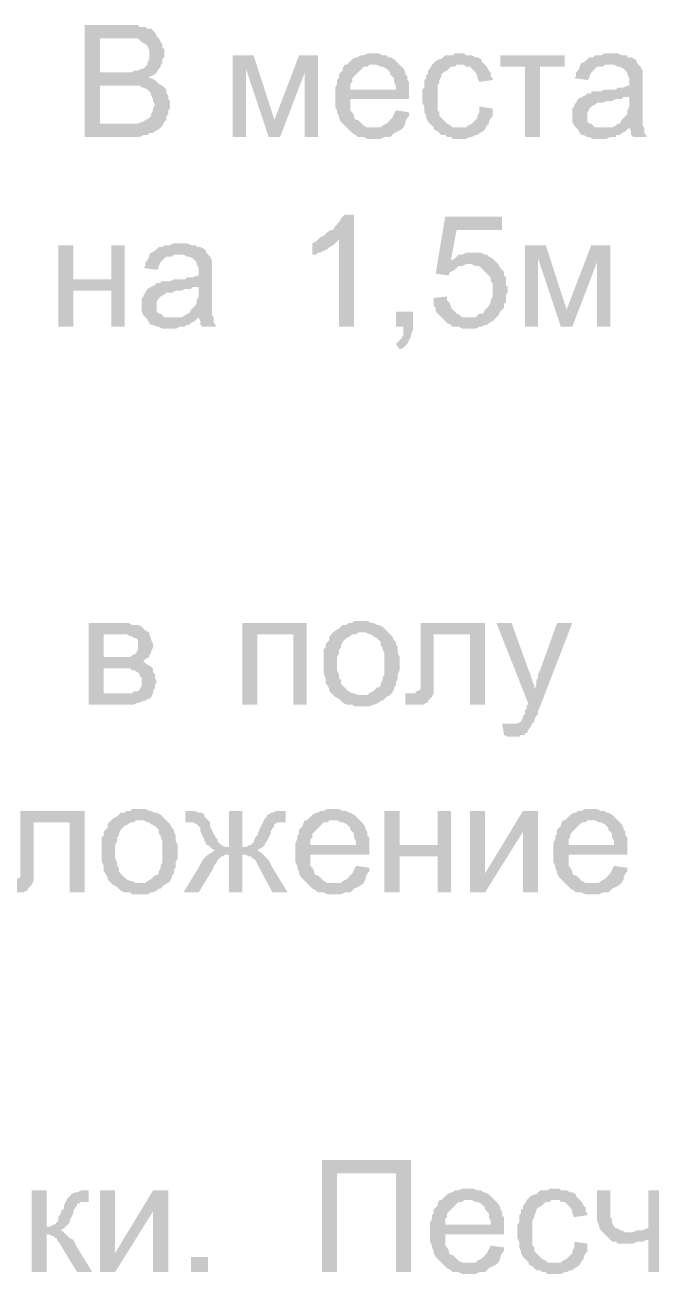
# Model space of a CAD drawing. Header units: millimetres. Extents: x -383313 to -161684, y -117025 to 99224.
# Drawn here: x -338144 to -336747, y -32370 to -29585 of the extents above; entities that cross this region are included whole.
import ezdxf

# ---------------------------------------------------------------- set-up
doc = ezdxf.new("R2010")
doc.units = ezdxf.units.MM
doc.header["$MEASUREMENT"] = 0
doc.layers.add('PDF_Solid Fills', color=7, linetype='Continuous')

# ---------------------------------------------------------------- blocks, each defined once
blk = doc.blocks.new('A$Cf5759c35')
at = {"layer": 'PDF_Solid Fills'}
for points in [[(20544.2, -11319.9), (20451.1, -11319.9), (20451.1, -11569.7), (20573.8, -11569.7), (20582.3, -11565.5), (20586.5, -11565.5), (20590.8, -11565.5), (20595, -11561.2), (20603.5, -11561.2), (20607.7, -11557), (20616.2, -11552.8), (20616.2, -11552.8), (20620.4, -11548.5), (20624.6, -11544.3), (20484.9, -11540.1), (20484.9, -11455.4), (20544.2, -11455.4), (20624.6, -11455.4), (20616.2, -11451.2), (20611.9, -11446.9), (20607.7, -11442.7), (20599.2, -11438.5), (20595, -11438.5), (20595, -11434.2), (20599.2, -11434.2), (20607.7, -11430), (20484.9, -11425.8), (20484.9, -11349.6), (20535.7, -11349.6), (20616.2, -11349.6), (20611.9, -11345.3), (20607.7, -11336.9), (20603.5, -11332.6), (20599.2, -11328.4), (20590.8, -11328.4), (20586.5, -11324.2), (20582.3, -11324.2), (20573.8, -11324.2), (20569.6, -11319.9), (20561.1, -11319.9), (20552.7, -11319.9)], [(20616.2, -11349.6), (20535.7, -11349.6), (20569.6, -11349.6), (20573.8, -11353.8), (20573.8, -11353.8), (20578.1, -11358), (20586.5, -11362.3), (20590.8, -11366.5), (20590.8, -11366.5), (20595, -11375), (20595, -11379.2), (20595, -11387.7), (20595, -11391.9), (20595, -11396.1), (20590.8, -11404.6), (20590.8, -11408.8), (20586.5, -11413.1), (20582.3, -11417.3), (20578.1, -11417.3), (20569.6, -11421.5), (20565.4, -11421.5), (20561.1, -11421.5), (20556.9, -11425.8), (20548.4, -11425.8), (20540, -11425.8), (20484.9, -11425.8), (20607.7, -11430), (20611.9, -11425.8), (20616.2, -11417.3), (20620.4, -11413.1), (20620.4, -11408.8), (20624.6, -11404.6), (20624.6, -11396.1), (20628.9, -11391.9), (20628.9, -11383.4), (20628.9, -11383.4), (20628.9, -11375), (20624.6, -11370.7), (20624.6, -11362.3), (20620.4, -11358)], [(20827.8, -11387.7), (20781.3, -11387.7), (20781.3, -11569.7), (20810.9, -11569.7), (20810.9, -11417.3)], [(20971.8, -11387.7), (20929.4, -11387.7), (20874.4, -11531.6), (20861.7, -11569.7), (20887.1, -11569.7), (20942.1, -11425.8)], [(21094.5, -11383.4), (21094.5, -11383.4), (21081.8, -11383.4), (21073.4, -11387.7), (21064.9, -11387.7), (21060.7, -11391.9), (21056.4, -11391.9), (21048, -11396.1), (21043.7, -11400.4), (21039.5, -11404.6), (21035.3, -11408.8), (21094.5, -11408.8), (21098.8, -11408.8), (21103, -11408.8), (21111.5, -11413.1), (21115.7, -11413.1), (21124.2, -11417.3), (21128.4, -11421.5), (21132.6, -11425.8), (21132.6, -11430), (21136.9, -11434.2), (21141.1, -11438.5), (21141.1, -11446.9), (21145.3, -11455.4), (21145.3, -11463.9), (21043.7, -11463.9), (21175, -11463.9), (21175, -11455.4), (21175, -11446.9), (21170.7, -11442.7), (21170.7, -11434.2), (21166.5, -11430), (21166.5, -11425.8), (21162.3, -11417.3), (21158, -11413.1), (21153.8, -11408.8), (21149.6, -11404.6), (21145.3, -11400.4), (21141.1, -11396.1), (21132.6, -11391.9), (21128.4, -11391.9), (21124.2, -11387.7), (21115.7, -11387.7), (21107.2, -11383.4), (21103, -11383.4)], [(21289.3, -11383.4), (21276.6, -11383.4), (21272.3, -11387.7), (21255.4, -11387.7), (21251.2, -11391.9), (21246.9, -11396.1), (21242.7, -11396.1), (21234.2, -11400.4), (21230, -11404.6), (21225.8, -11408.8), (21221.5, -11417.3), (21217.3, -11421.5), (21217.3, -11430), (21213.1, -11430), (21213.1, -11438.5), (21208.8, -11442.7), (21208.8, -11451.2), (21208.8, -11459.6), (21204.6, -11463.9), (21204.6, -11472.3), (21204.6, -11480.8), (21204.6, -11489.3), (21204.6, -11493.5), (21208.8, -11502), (21208.8, -11510.4), (21208.8, -11514.7), (21213.1, -11523.1), (21213.1, -11527.4), (21217.3, -11535.8), (21221.5, -11540.1), (21225.8, -11544.3), (21230, -11548.5), (21289.3, -11548.5), (21285, -11548.5), (21280.8, -11548.5), (21272.3, -11548.5), (21268.1, -11544.3), (21259.6, -11540.1), (21255.4, -11535.8), (21251.2, -11531.6), (21251.2, -11531.6), (21246.9, -11527.4), (21242.7, -11523.1), (21242.7, -11514.7), (21238.5, -11510.4), (21238.5, -11502), (21238.5, -11497.7), (21238.5, -11489.3), (21238.5, -11480.8), (21238.5, -11476.6), (21238.5, -11468.1), (21238.5, -11459.6), (21238.5, -11455.4), (21242.7, -11446.9), (21242.7, -11442.7), (21246.9, -11434.2), (21246.9, -11430), (21251.2, -11425.8), (21251.2, -11425.8), (21259.6, -11421.5), (21263.9, -11417.3), (21268.1, -11413.1), (21276.6, -11413.1), (21280.8, -11408.8), (21289.3, -11408.8), (21344.3, -11408.8), (21340.1, -11404.6), (21335.8, -11400.4), (21335.8, -11396.1), (21327.4, -11391.9), (21323.1, -11391.9), (21314.7, -11387.7), (21310.4, -11387.7), (21302, -11387.7), (21297.7, -11383.4)], [(21522.1, -11387.7), (21378.2, -11387.7), (21378.2, -11413.1), (21433.2, -11413.1), (21433.2, -11569.7), (21467.1, -11569.7), (21467.1, -11413.1), (21522.1, -11413.1)], [(21627.9, -11383.4), (21627.9, -11383.4), (21611, -11383.4), (21602.5, -11387.7), (21598.3, -11387.7), (21589.8, -11387.7), (21585.6, -11391.9), (21577.1, -11391.9), (21572.9, -11396.1), (21568.7, -11400.4), (21560.2, -11404.6), (21556, -11408.8), (21619.5, -11408.8), (21623.7, -11408.8), (21632.2, -11408.8), (21640.6, -11413.1), (21644.9, -11413.1), (21653.3, -11417.3), (21657.6, -11421.5), (21657.6, -11421.5), (21661.8, -11425.8), (21661.8, -11430), (21666, -11438.5), (21666, -11446.9), (21666, -11446.9), (21666, -11455.4), (21661.8, -11455.4), (21653.3, -11459.6), (21649.1, -11459.6), (21640.6, -11459.6), (21636.4, -11463.9), (21627.9, -11463.9), (21619.5, -11463.9), (21611, -11463.9), (21602.5, -11468.1), (21594.1, -11468.1), (21589.8, -11468.1), (21581.4, -11468.1), (21581.4, -11472.3), (21572.9, -11472.3), (21568.7, -11476.6), (21666, -11480.8), (21666, -11489.3), (21666, -11493.5), (21666, -11502), (21661.8, -11510.4), (21661.8, -11514.7), (21661.8, -11518.9), (21657.6, -11523.1), (21653.3, -11527.4), (21649.1, -11531.6), (21644.9, -11540.1), (21640.6, -11540.1), (21636.4, -11544.3), (21627.9, -11548.5), (21666, -11548.5), (21666, -11548.5), (21670.3, -11557), (21670.3, -11565.5), (21674.5, -11569.7), (21704.1, -11569.7), (21704.1, -11565.5), (21699.9, -11561.2), (21699.9, -11552.8), (21699.9, -11548.5), (21695.7, -11544.3), (21695.7, -11540.1), (21695.7, -11535.8), (21695.7, -11531.6), (21695.7, -11523.1), (21695.7, -11514.7), (21695.7, -11506.2), (21695.7, -11493.5), (21695.7, -11451.2), (21695.7, -11451.2), (21695.7, -11442.7), (21695.7, -11434.2), (21695.7, -11430), (21695.7, -11425.8), (21695.7, -11421.5), (21691.4, -11413.1), (21687.2, -11408.8), (21683, -11404.6), (21683, -11400.4), (21678.7, -11396.1), (21670.3, -11391.9), (21661.8, -11391.9), (21661.8, -11387.7), (21653.3, -11387.7), (21649.1, -11387.7), (21640.6, -11383.4), (21632.2, -11383.4)], [(21035.3, -11408.8), (21031, -11408.8), (21026.8, -11417.3), (21026.8, -11421.5), (21022.6, -11425.8), (21018.3, -11430), (21018.3, -11438.5), (21014.1, -11442.7), (21014.1, -11451.2), (21009.9, -11459.6), (21009.9, -11463.9), (21009.9, -11472.3), (21009.9, -11480.8), (21009.9, -11489.3), (21009.9, -11493.5), (21009.9, -11502), (21014.1, -11510.4), (21014.1, -11514.7), (21018.3, -11523.1), (21018.3, -11527.4), (21022.6, -11535.8), (21026.8, -11540.1), (21031, -11544.3), (21035.3, -11548.5), (21094.5, -11548.5), (21094.5, -11548.5), (21086.1, -11548.5), (21081.8, -11548.5), (21073.4, -11544.3), (21069.1, -11540.1), (21064.9, -11535.8), (21060.7, -11531.6), (21056.4, -11531.6), (21052.2, -11527.4), (21052.2, -11523.1), (21048, -11514.7), (21043.7, -11510.4), (21043.7, -11502), (21043.7, -11493.5), (21043.7, -11485), (21175, -11485), (21175, -11485), (21175, -11480.8), (21175, -11472.3), (21175, -11463.9), (21043.7, -11463.9), (21043.7, -11459.6), (21043.7, -11451.2), (21048, -11446.9), (21048, -11438.5), (21052.2, -11434.2), (21056.4, -11430), (21060.7, -11425.8), (21064.9, -11421.5), (21069.1, -11417.3), (21073.4, -11413.1), (21081.8, -11413.1), (21086.1, -11408.8), (21094.5, -11408.8)], [(21344.3, -11408.8), (21289.3, -11408.8), (21297.7, -11408.8), (21302, -11413.1), (21310.4, -11413.1), (21314.7, -11417.3), (21318.9, -11421.5), (21323.1, -11425.8), (21327.4, -11434.2), (21327.4, -11438.5), (21331.6, -11446.9), (21361.2, -11442.7), (21361.2, -11438.5), (21357, -11434.2), (21357, -11425.8), (21352.8, -11421.5), (21348.5, -11413.1)], [(21556, -11408.8), (21556, -11413.1), (21551.7, -11421.5), (21547.5, -11425.8), (21547.5, -11434.2), (21543.3, -11438.5), (21572.9, -11442.7), (21577.1, -11438.5), (21577.1, -11434.2), (21581.4, -11425.8), (21585.6, -11421.5), (21589.8, -11417.3), (21594.1, -11413.1), (21598.3, -11413.1), (21606.8, -11413.1), (21611, -11408.8), (21619.5, -11408.8)], [(20624.6, -11455.4), (20544.2, -11455.4), (20573.8, -11455.4), (20578.1, -11459.6), (20582.3, -11459.6), (20590.8, -11463.9), (20595, -11468.1), (20599.2, -11472.3), (20599.2, -11476.6), (20603.5, -11485), (20603.5, -11489.3), (20607.7, -11497.7), (20607.7, -11497.7), (20603.5, -11506.2), (20603.5, -11510.4), (20599.2, -11518.9), (20599.2, -11523.1), (20595, -11527.4), (20586.5, -11531.6), (20582.3, -11535.8), (20578.1, -11535.8), (20569.6, -11540.1), (20569.6, -11540.1), (20561.1, -11540.1), (20556.9, -11540.1), (20548.4, -11540.1), (20484.9, -11540.1), (20624.6, -11544.3), (20628.9, -11535.8), (20633.1, -11531.6), (20633.1, -11523.1), (20637.3, -11518.9), (20637.3, -11510.4), (20641.6, -11506.2), (20641.6, -11497.7), (20641.6, -11489.3), (20637.3, -11485), (20637.3, -11476.6), (20633.1, -11472.3), (20633.1, -11463.9), (20628.9, -11459.6), (20628.9, -11459.6)], [(21331.6, -11502), (21331.6, -11514.7), (21327.4, -11523.1), (21327.4, -11527.4), (21323.1, -11531.6), (21318.9, -11535.8), (21314.7, -11540.1), (21306.2, -11544.3), (21302, -11548.5), (21293.5, -11548.5), (21289.3, -11548.5), (21230, -11548.5), (21230, -11552.8), (21238.5, -11557), (21242.7, -11561.2), (21246.9, -11565.5), (21255.4, -11565.5), (21259.6, -11569.7), (21268.1, -11569.7), (21272.3, -11573.9), (21280.8, -11573.9), (21289.3, -11573.9), (21293.5, -11573.9), (21302, -11573.9), (21310.4, -11569.7), (21314.7, -11569.7), (21323.1, -11565.5), (21327.4, -11565.5), (21331.6, -11561.2), (21340.1, -11557), (21340.1, -11557), (21344.3, -11552.8), (21348.5, -11544.3), (21352.8, -11540.1), (21352.8, -11535.8), (21357, -11527.4), (21361.2, -11523.1), (21361.2, -11514.7), (21361.2, -11506.2)], [(21568.7, -11476.6), (21560.2, -11480.8), (21560.2, -11480.8), (21551.7, -11485), (21547.5, -11493.5), (21543.3, -11497.7), (21543.3, -11502), (21539, -11506.2), (21539, -11514.7), (21539, -11523.1), (21539, -11523.1), (21539, -11531.6), (21539, -11535.8), (21543.3, -11544.3), (21547.5, -11548.5), (21551.7, -11552.8), (21556, -11561.2), (21556, -11561.2), (21560.2, -11565.5), (21564.4, -11565.5), (21572.9, -11569.7), (21577.1, -11569.7), (21585.6, -11573.9), (21594.1, -11573.9), (21602.5, -11573.9), (21606.8, -11573.9), (21615.2, -11573.9), (21623.7, -11569.7), (21627.9, -11569.7), (21636.4, -11569.7), (21636.4, -11565.5), (21644.9, -11565.5), (21649.1, -11561.2), (21657.6, -11557), (21661.8, -11552.8), (21606.8, -11548.5), (21606.8, -11548.5), (21598.3, -11548.5), (21589.8, -11548.5), (21585.6, -11544.3), (21581.4, -11540.1), (21577.1, -11540.1), (21572.9, -11535.8), (21572.9, -11527.4), (21572.9, -11523.1), (21572.9, -11518.9), (21572.9, -11514.7), (21577.1, -11506.2), (21577.1, -11506.2), (21581.4, -11502), (21589.8, -11497.7), (21594.1, -11493.5), (21598.3, -11493.5), (21606.8, -11493.5), (21615.2, -11489.3), (21619.5, -11489.3), (21627.9, -11489.3), (21636.4, -11485), (21640.6, -11485), (21649.1, -11485), (21653.3, -11480.8), (21661.8, -11480.8), (21666, -11480.8)], [(21145.3, -11510.4), (21145.3, -11510.4), (21141.1, -11518.9), (21136.9, -11527.4), (21132.6, -11531.6), (21128.4, -11535.8), (21124.2, -11540.1), (21124.2, -11540.1), (21115.7, -11544.3), (21111.5, -11548.5), (21103, -11548.5), (21094.5, -11548.5), (21035.3, -11548.5), (21035.3, -11548.5), (21039.5, -11552.8), (21043.7, -11557), (21048, -11561.2), (21056.4, -11565.5), (21060.7, -11569.7), (21069.1, -11569.7), (21073.4, -11569.7), (21081.8, -11573.9), (21090.3, -11573.9), (21094.5, -11573.9), (21094.5, -11573.9), (21103, -11573.9), (21111.5, -11573.9), (21119.9, -11569.7), (21124.2, -11569.7), (21132.6, -11569.7), (21136.9, -11565.5), (21141.1, -11561.2), (21149.6, -11557), (21149.6, -11557), (21158, -11552.8), (21162.3, -11548.5), (21166.5, -11540.1), (21166.5, -11535.8), (21170.7, -11527.4), (21175, -11523.1), (21175, -11514.7)], [(21052.2, -11743.3), (21031, -11743.3), (21026.8, -11747.5), (21022.6, -11751.7), (21018.3, -11760.2), (21014.1, -11764.4), (21009.9, -11768.7), (21005.6, -11777.1), (21001.4, -11777.1), (20992.9, -11781.4), (20988.7, -11785.6), (20984.5, -11789.8), (20976, -11794.1), (21018.3, -11798.3), (21018.3, -11993), (21052.2, -11993)], [(21382.4, -11747.5), (21255.4, -11747.5), (21234.2, -11874.5), (21263.9, -11878.7), (21263.9, -11874.5), (21268.1, -11870.3), (21276.6, -11866), (21280.8, -11861.8), (21280.8, -11861.8), (21285, -11857.6), (21293.5, -11857.6), (21302, -11853.3), (21306.2, -11853.3), (21369.7, -11849.1), (21369.7, -11849.1), (21365.5, -11844.9), (21268.1, -11844.9), (21280.8, -11777.1), (21382.4, -11777.1)], [(20667, -11806.8), (20667, -11806.8), (20650, -11806.8), (20641.6, -11811), (20637.3, -11811), (20628.9, -11811), (20624.6, -11815.2), (20616.2, -11815.2), (20611.9, -11819.5), (20607.7, -11823.7), (20599.2, -11827.9), (20595, -11832.2), (20658.5, -11832.2), (20662.7, -11832.2), (20671.2, -11832.2), (20679.7, -11836.4), (20683.9, -11836.4), (20692.4, -11840.6), (20696.6, -11844.9), (20696.6, -11844.9), (20700.8, -11849.1), (20700.8, -11853.3), (20705.1, -11861.8), (20705.1, -11870.3), (20705.1, -11870.3), (20705.1, -11878.7), (20700.8, -11878.7), (20692.4, -11883), (20688.1, -11883), (20679.7, -11883), (20675.4, -11887.2), (20667, -11887.2), (20658.5, -11887.2), (20650, -11887.2), (20641.6, -11891.4), (20633.1, -11891.4), (20628.9, -11891.4), (20620.4, -11891.4), (20620.4, -11895.7), (20611.9, -11895.7), (20607.7, -11899.9), (20705.1, -11904.1), (20705.1, -11912.6), (20705.1, -11916.8), (20705.1, -11925.3), (20700.8, -11933.8), (20700.8, -11938), (20700.8, -11942.2), (20696.6, -11946.5), (20692.4, -11950.7), (20688.1, -11954.9), (20683.9, -11963.4), (20679.7, -11963.4), (20675.4, -11967.6), (20667, -11971.9), (20705.1, -11971.9), (20705.1, -11971.9), (20709.3, -11980.3), (20709.3, -11988.8), (20713.5, -11993), (20743.2, -11993), (20743.2, -11988.8), (20738.9, -11984.6), (20738.9, -11976.1), (20738.9, -11971.9), (20734.7, -11967.6), (20734.7, -11963.4), (20734.7, -11959.2), (20734.7, -11954.9), (20734.7, -11946.5), (20734.7, -11938), (20734.7, -11929.5), (20734.7, -11916.8), (20734.7, -11874.5), (20734.7, -11874.5), (20734.7, -11866), (20734.7, -11857.6), (20734.7, -11853.3), (20734.7, -11849.1), (20734.7, -11844.9), (20730.5, -11836.4), (20726.2, -11832.2), (20722, -11827.9), (20722, -11823.7), (20717.8, -11819.5), (20709.3, -11815.2), (20700.8, -11815.2), (20700.8, -11811), (20692.4, -11811), (20688.1, -11811), (20679.7, -11806.8), (20671.2, -11806.8)], [(20976, -11794.1), (20971.8, -11798.3), (20967.5, -11802.5), (20959.1, -11806.8), (20959.1, -11836.4), (20959.1, -11832.2), (20967.5, -11832.2), (20971.8, -11827.9), (20976, -11827.9), (20984.5, -11823.7), (20992.9, -11819.5), (20992.9, -11819.5), (20997.2, -11815.2), (21005.6, -11811), (21009.9, -11806.8), (21014.1, -11802.5), (21018.3, -11798.3)], [(20425.7, -11811), (20391.8, -11811), (20391.8, -11993), (20425.7, -11993), (20425.7, -11912.6), (20510.3, -11912.6), (20425.7, -11887.2)], [(20540, -11811), (20510.3, -11811), (20510.3, -11887.2), (20425.7, -11887.2), (20510.3, -11912.6), (20510.3, -11993), (20540, -11993)], [(20595, -11832.2), (20595, -11836.4), (20590.8, -11844.9), (20586.5, -11849.1), (20586.5, -11857.6), (20582.3, -11861.8), (20611.9, -11866), (20616.2, -11861.8), (20616.2, -11857.6), (20620.4, -11849.1), (20624.6, -11844.9), (20628.9, -11840.6), (20633.1, -11836.4), (20637.3, -11836.4), (20645.8, -11836.4), (20650, -11832.2), (20658.5, -11832.2)], [(21314.7, -11827.9), (21314.7, -11827.9), (21302, -11827.9), (21293.5, -11832.2), (21285, -11832.2), (21280.8, -11836.4), (21276.6, -11840.6), (21268.1, -11844.9), (21365.5, -11844.9), (21361.2, -11840.6), (21352.8, -11836.4), (21348.5, -11832.2), (21344.3, -11832.2), (21335.8, -11827.9), (21331.6, -11827.9), (21323.1, -11827.9)], [(21479.8, -11811), (21433.2, -11811), (21433.2, -11993), (21462.8, -11993), (21462.8, -11840.6)], [(21623.7, -11811), (21581.4, -11811), (21526.3, -11954.9), (21513.6, -11993), (21539, -11993), (21594.1, -11849.1)], [(21369.7, -11849.1), (21306.2, -11853.3), (21314.7, -11853.3), (21323.1, -11857.6), (21331.6, -11857.6), (21335.8, -11861.8), (21340.1, -11866), (21344.3, -11870.3), (21348.5, -11874.5), (21352.8, -11878.7), (21357, -11883), (21357, -11891.4), (21361.2, -11895.7), (21361.2, -11904.1), (21361.2, -11912.6), (21361.2, -11912.6), (21361.2, -11916.8), (21361.2, -11925.3), (21357, -11933.8), (21357, -11938), (21352.8, -11946.5), (21348.5, -11950.7), (21344.3, -11954.9), (21344.3, -11954.9), (21340.1, -11963.4), (21331.6, -11963.4), (21327.4, -11967.6), (21323.1, -11971.9), (21314.7, -11971.9), (21306.2, -11971.9), (21369.7, -11971.9), (21373.9, -11967.6), (21373.9, -11967.6), (21378.2, -11959.2), (21382.4, -11954.9), (21386.6, -11950.7), (21386.6, -11942.2), (21390.9, -11938), (21390.9, -11929.5), (21390.9, -11921.1), (21395.1, -11916.8), (21395.1, -11908.4), (21395.1, -11904.1), (21390.9, -11899.9), (21390.9, -11891.4), (21390.9, -11883), (21386.6, -11878.7), (21386.6, -11870.3), (21382.4, -11866), (21378.2, -11861.8), (21373.9, -11853.3)], [(20607.7, -11899.9), (20599.2, -11904.1), (20599.2, -11904.1), (20590.8, -11908.4), (20586.5, -11916.8), (20582.3, -11921.1), (20582.3, -11925.3), (20578.1, -11929.5), (20578.1, -11938), (20578.1, -11946.5), (20578.1, -11946.5), (20578.1, -11954.9), (20578.1, -11959.2), (20582.3, -11967.6), (20586.5, -11971.9), (20590.8, -11976.1), (20595, -11984.6), (20595, -11984.6), (20599.2, -11988.8), (20603.5, -11988.8), (20611.9, -11993), (20616.2, -11993), (20624.6, -11997.3), (20633.1, -11997.3), (20641.6, -11997.3), (20645.8, -11997.3), (20654.3, -11997.3), (20662.7, -11993), (20667, -11993), (20675.4, -11993), (20675.4, -11988.8), (20683.9, -11988.8), (20688.1, -11984.6), (20696.6, -11980.3), (20700.8, -11976.1), (20645.8, -11971.9), (20645.8, -11971.9), (20637.3, -11971.9), (20628.9, -11971.9), (20624.6, -11967.6), (20620.4, -11963.4), (20616.2, -11963.4), (20611.9, -11959.2), (20611.9, -11950.7), (20611.9, -11946.5), (20611.9, -11942.2), (20611.9, -11938), (20616.2, -11929.5), (20616.2, -11929.5), (20620.4, -11925.3), (20628.9, -11921.1), (20633.1, -11916.8), (20637.3, -11916.8), (20645.8, -11916.8), (20654.3, -11912.6), (20658.5, -11912.6), (20667, -11912.6), (20675.4, -11908.4), (20679.7, -11908.4), (20688.1, -11908.4), (20692.4, -11904.1), (20700.8, -11904.1), (20705.1, -11904.1)], [(21259.6, -11925.3), (21225.8, -11929.5), (21230, -11929.5), (21230, -11946.5), (21234.2, -11950.7), (21234.2, -11959.2), (21238.5, -11963.4), (21242.7, -11967.6), (21246.9, -11971.9), (21251.2, -11976.1), (21255.4, -11980.3), (21259.6, -11984.6), (21268.1, -11988.8), (21272.3, -11993), (21280.8, -11993), (21285, -11993), (21293.5, -11997.3), (21302, -11997.3), (21306.2, -11997.3), (21310.4, -11997.3), (21314.7, -11997.3), (21323.1, -11997.3), (21331.6, -11993), (21335.8, -11993), (21344.3, -11988.8), (21348.5, -11988.8), (21352.8, -11984.6), (21361.2, -11980.3), (21365.5, -11976.1), (21369.7, -11971.9), (21306.2, -11971.9), (21306.2, -11971.9), (21302, -11971.9), (21293.5, -11971.9), (21289.3, -11967.6), (21280.8, -11963.4), (21276.6, -11959.2), (21272.3, -11954.9), (21268.1, -11950.7), (21268.1, -11946.5), (21263.9, -11938), (21259.6, -11933.8)], [(21183.4, -11959.2), (21145.3, -11959.2), (21145.3, -11993), (21162.3, -11993), (21162.3, -11997.3), (21162.3, -12005.7), (21162.3, -12010), (21158, -12018.4), (21153.8, -12022.7), (21149.6, -12026.9), (21145.3, -12031.1), (21153.8, -12043.8), (21153.8, -12043.8), (21162.3, -12039.6), (21166.5, -12035.4), (21170.7, -12031.1), (21175, -12022.7), (21175, -12022.7), (21179.2, -12014.2), (21179.2, -12010), (21183.4, -12001.5), (21183.4, -11993)], [(20531.5, -12653.4), (20459.5, -12653.4), (20459.5, -12835.5), (20561.1, -12835.5), (20569.6, -12831.2), (20573.8, -12831.2), (20582.3, -12827), (20586.5, -12827), (20590.8, -12822.8), (20595, -12822.8), (20599.2, -12818.5), (20603.5, -12810.1), (20493.4, -12810.1), (20493.4, -12755), (20531.5, -12755), (20599.2, -12750.8), (20590.8, -12746.6), (20586.5, -12742.3), (20582.3, -12742.3), (20582.3, -12738.1), (20586.5, -12733.9), (20493.4, -12729.6), (20493.4, -12678.8), (20527.3, -12678.8), (20595, -12674.6), (20586.5, -12670.4), (20582.3, -12666.1), (20578.1, -12661.9), (20569.6, -12657.7), (20569.6, -12657.7), (20561.1, -12657.7), (20556.9, -12657.7), (20548.4, -12653.4), (20540, -12653.4)], [(20946.4, -12653.4), (20802.4, -12653.4), (20802.4, -12835.5), (20836.3, -12835.5), (20836.3, -12678.8), (20916.7, -12678.8)], [(21069.1, -12649.2), (21069.1, -12649.2), (21052.2, -12649.2), (21048, -12653.4), (21039.5, -12653.4), (21035.3, -12657.7), (21026.8, -12657.7), (21022.6, -12661.9), (21018.3, -12666.1), (21009.9, -12670.4), (21009.9, -12670.4), (21005.6, -12674.6), (21069.1, -12674.6), (21069.1, -12674.6), (21077.6, -12674.6), (21086.1, -12678.8), (21090.3, -12678.8), (21094.5, -12683.1), (21103, -12687.3), (21107.2, -12691.5), (21111.5, -12695.8), (21111.5, -12704.2), (21115.7, -12708.5), (21115.7, -12712.7), (21119.9, -12721.2), (21119.9, -12729.6), (21119.9, -12733.9), (21119.9, -12742.3), (21119.9, -12746.6), (21119.9, -12755), (21119.9, -12763.5), (21119.9, -12767.7), (21115.7, -12776.2), (21115.7, -12780.4), (21111.5, -12788.9), (21111.5, -12793.1), (21107.2, -12797.4), (21103, -12797.4), (21098.8, -12801.6), (21094.5, -12805.8), (21086.1, -12810.1), (21081.8, -12814.3), (21073.4, -12814.3), (21069.1, -12814.3), (21005.6, -12814.3), (21009.9, -12818.5), (21018.3, -12822.8), (21022.6, -12827), (21026.8, -12831.2), (21035.3, -12835.5), (21039.5, -12835.5), (21048, -12835.5), (21052.2, -12839.7), (21060.7, -12839.7), (21069.1, -12839.7), (21073.4, -12839.7), (21077.6, -12839.7), (21086.1, -12839.7), (21094.5, -12835.5), (21098.8, -12835.5), (21107.2, -12831.2), (21111.5, -12827), (21115.7, -12827), (21119.9, -12822.8), (21124.2, -12818.5), (21132.6, -12814.3), (21136.9, -12810.1), (21141.1, -12801.6), (21141.1, -12797.4), (21141.1, -12797.4), (21145.3, -12793.1), (21145.3, -12784.7), (21149.6, -12780.4), (21149.6, -12772), (21149.6, -12767.7), (21153.8, -12759.3), (21153.8, -12750.8), (21153.8, -12742.3), (21153.8, -12738.1), (21153.8, -12729.6), (21149.6, -12721.2), (21149.6, -12712.7), (21149.6, -12708.5), (21145.3, -12700), (21145.3, -12695.8), (21141.1, -12691.5), (21136.9, -12683.1), (21132.6, -12678.8), (21128.4, -12674.6), (21124.2, -12670.4), (21119.9, -12666.1), (21115.7, -12661.9), (21107.2, -12657.7), (21103, -12657.7), (21094.5, -12653.4), (21090.3, -12653.4), (21081.8, -12649.2), (21077.6, -12649.2)], [(21344.3, -12653.4), (21200.4, -12653.4), (21200.4, -12801.6), (21200.4, -12801.6), (21191.9, -12805.8), (21191.9, -12805.8), (21187.7, -12810.1), (21179.2, -12810.1), (21166.5, -12810.1), (21166.5, -12835.5), (21170.7, -12835.5), (21179.2, -12835.5), (21183.4, -12835.5), (21191.9, -12835.5), (21191.9, -12835.5), (21200.4, -12835.5), (21208.8, -12835.5), (21213.1, -12831.2), (21217.3, -12831.2), (21217.3, -12827), (21221.5, -12822.8), (21225.8, -12818.5), (21230, -12810.1), (21230, -12805.8), (21230, -12801.6), (21230, -12797.4), (21230, -12788.9), (21230, -12780.4), (21230, -12772), (21230, -12678.8), (21310.4, -12678.8)], [(21403.6, -12653.4), (21369.7, -12653.4), (21441.7, -12835.5), (21454.4, -12801.6), (21454.4, -12797.4), (21454.4, -12793.1), (21450.1, -12784.7), (21450.1, -12780.4), (21445.9, -12772), (21445.9, -12767.7), (21441.7, -12759.3)], [(21539, -12653.4), (21505.2, -12653.4), (21467.1, -12759.3), (21467.1, -12759.3), (21462.8, -12767.7), (21462.8, -12776.2), (21458.6, -12780.4), (21458.6, -12788.9), (21458.6, -12793.1), (21454.4, -12801.6), (21441.7, -12835.5), (21437.4, -12835.5), (21437.4, -12843.9), (21433.2, -12848.2), (21433.2, -12856.6), (21429, -12860.9), (21429, -12865.1), (21429, -12865.1), (21424.7, -12873.6), (21416.3, -12877.8), (21416.3, -12877.8), (21407.8, -12877.8), (21399.3, -12877.8), (21450.1, -12877.8), (21450.1, -12877.8), (21454.4, -12873.6), (21454.4, -12869.3), (21458.6, -12860.9), (21462.8, -12856.6), (21462.8, -12848.2), (21467.1, -12839.7)], [(20595, -12674.6), (20527.3, -12678.8), (20527.3, -12678.8), (20544.2, -12678.8), (20552.7, -12683.1), (20556.9, -12683.1), (20561.1, -12687.3), (20565.4, -12687.3), (20569.6, -12691.5), (20569.6, -12700), (20569.6, -12704.2), (20569.6, -12708.5), (20569.6, -12712.7), (20565.4, -12721.2), (20565.4, -12721.2), (20556.9, -12725.4), (20552.7, -12729.6), (20548.4, -12729.6), (20540, -12729.6), (20535.7, -12729.6), (20523, -12729.6), (20493.4, -12729.6), (20586.5, -12733.9), (20595, -12729.6), (20595, -12725.4), (20599.2, -12721.2), (20599.2, -12716.9), (20603.5, -12708.5), (20603.5, -12704.2), (20603.5, -12700), (20599.2, -12691.5), (20599.2, -12687.3), (20595, -12678.8)], [(21005.6, -12674.6), (21001.4, -12678.8), (20997.2, -12683.1), (20997.2, -12691.5), (20992.9, -12695.8), (20988.7, -12700), (20988.7, -12708.5), (20984.5, -12712.7), (20984.5, -12721.2), (20984.5, -12729.6), (20984.5, -12738.1), (20984.5, -12746.6), (20984.5, -12746.6), (20984.5, -12755), (20984.5, -12763.5), (20984.5, -12767.7), (20988.7, -12776.2), (20988.7, -12784.7), (20988.7, -12788.9), (20992.9, -12793.1), (20997.2, -12801.6), (20997.2, -12805.8), (21001.4, -12810.1), (21005.6, -12814.3), (21069.1, -12814.3), (21064.9, -12814.3), (21060.7, -12814.3), (21052.2, -12810.1), (21048, -12810.1), (21039.5, -12805.8), (21035.3, -12801.6), (21031, -12797.4), (21031, -12797.4), (21026.8, -12793.1), (21022.6, -12788.9), (21022.6, -12780.4), (21018.3, -12776.2), (21018.3, -12767.7), (21014.1, -12759.3), (21014.1, -12755), (21014.1, -12746.6), (21014.1, -12742.3), (21014.1, -12733.9), (21014.1, -12729.6), (21018.3, -12721.2), (21018.3, -12712.7), (21022.6, -12708.5), (21022.6, -12704.2), (21026.8, -12695.8), (21031, -12691.5), (21031, -12691.5), (21035.3, -12687.3), (21043.7, -12683.1), (21048, -12678.8), (21056.4, -12678.8), (21060.7, -12674.6), (21069.1, -12674.6)], [(20599.2, -12750.8), (20531.5, -12755), (20531.5, -12755), (20552.7, -12755), (20556.9, -12759.3), (20561.1, -12759.3), (20569.6, -12763.5), (20573.8, -12767.7), (20573.8, -12772), (20578.1, -12776.2), (20578.1, -12784.7), (20578.1, -12788.9), (20578.1, -12793.1), (20573.8, -12801.6), (20569.6, -12805.8), (20565.4, -12805.8), (20561.1, -12805.8), (20556.9, -12810.1), (20548.4, -12810.1), (20540, -12810.1), (20531.5, -12810.1), (20493.4, -12810.1), (20603.5, -12810.1), (20603.5, -12805.8), (20607.7, -12797.4), (20607.7, -12793.1), (20611.9, -12784.7), (20611.9, -12784.7), (20607.7, -12776.2), (20607.7, -12767.7), (20603.5, -12763.5), (20603.5, -12755)], [(21382.4, -12877.8), (21386.6, -12903.2), (21395.1, -12907.4), (21420.5, -12907.4), (21424.7, -12903.2), (21433.2, -12903.2), (21433.2, -12899), (21437.4, -12899), (21441.7, -12890.5), (21445.9, -12886.3), (21450.1, -12877.8), (21399.3, -12877.8), (21399.3, -12877.8), (21390.9, -12877.8)], [(20451.1, -13072.5), (20307.1, -13072.5), (20307.1, -13220.7), (20307.1, -13220.7), (20298.7, -13224.9), (20298.7, -13224.9), (20294.4, -13229.2), (20286, -13229.2), (20273.3, -13229.2), (20273.3, -13254.6), (20277.5, -13254.6), (20286, -13254.6), (20290.2, -13254.6), (20298.7, -13254.6), (20298.7, -13254.6), (20307.1, -13254.6), (20315.6, -13254.6), (20319.8, -13250.3), (20324.1, -13250.3), (20324.1, -13246.1), (20328.3, -13241.9), (20332.5, -13237.6), (20336.8, -13229.2), (20336.8, -13224.9), (20336.8, -13220.7), (20336.8, -13216.5), (20336.8, -13208), (20336.8, -13199.5), (20336.8, -13191.1), (20336.8, -13097.9), (20417.2, -13097.9)], [(20573.8, -13068.3), (20573.8, -13068.3), (20556.9, -13068.3), (20552.7, -13072.5), (20544.2, -13072.5), (20540, -13076.8), (20531.5, -13076.8), (20527.3, -13081), (20523, -13085.2), (20514.6, -13089.5), (20514.6, -13089.5), (20510.3, -13093.7), (20573.8, -13093.7), (20573.8, -13093.7), (20582.3, -13093.7), (20590.8, -13097.9), (20595, -13097.9), (20599.2, -13102.2), (20607.7, -13106.4), (20611.9, -13110.6), (20616.2, -13114.9), (20616.2, -13123.3), (20620.4, -13127.6), (20620.4, -13131.8), (20624.6, -13140.3), (20624.6, -13148.7), (20624.6, -13153), (20624.6, -13161.4), (20624.6, -13165.7), (20624.6, -13174.1), (20624.6, -13182.6), (20624.6, -13186.8), (20620.4, -13195.3), (20620.4, -13199.5), (20616.2, -13208), (20616.2, -13212.2), (20611.9, -13216.5), (20607.7, -13216.5), (20603.5, -13220.7), (20599.2, -13224.9), (20590.8, -13229.2), (20586.5, -13233.4), (20578.1, -13233.4), (20573.8, -13233.4), (20510.3, -13233.4), (20514.6, -13237.6), (20523, -13241.9), (20527.3, -13246.1), (20531.5, -13250.3), (20540, -13254.6), (20544.2, -13254.6), (20552.7, -13254.6), (20556.9, -13258.8), (20565.4, -13258.8), (20573.8, -13258.8), (20578.1, -13258.8), (20582.3, -13258.8), (20590.8, -13258.8), (20599.2, -13254.6), (20603.5, -13254.6), (20611.9, -13250.3), (20616.2, -13246.1), (20620.4, -13246.1), (20624.6, -13241.9), (20628.9, -13237.6), (20637.3, -13233.4), (20641.6, -13229.2), (20645.8, -13220.7), (20645.8, -13216.5), (20645.8, -13216.5), (20650, -13212.2), (20650, -13203.8), (20654.3, -13199.5), (20654.3, -13191.1), (20654.3, -13186.8), (20658.5, -13178.4), (20658.5, -13169.9), (20658.5, -13161.4), (20658.5, -13157.2), (20658.5, -13148.7), (20654.3, -13140.3), (20654.3, -13131.8), (20654.3, -13127.6), (20650, -13119.1), (20650, -13114.9), (20645.8, -13110.6), (20641.6, -13102.2), (20637.3, -13097.9), (20633.1, -13093.7), (20628.9, -13089.5), (20624.6, -13085.2), (20620.4, -13081), (20611.9, -13076.8), (20607.7, -13076.8), (20599.2, -13072.5), (20595, -13072.5), (20586.5, -13068.3), (20582.3, -13068.3)], [(20679.7, -13072.5), (20675.4, -13072.5), (20675.4, -13097.9), (20688.1, -13097.9), (20726.2, -13093.7), (20722, -13089.5), (20717.8, -13085.2), (20717.8, -13081), (20713.5, -13076.8), (20705.1, -13076.8), (20705.1, -13076.8), (20696.6, -13072.5), (20692.4, -13072.5)], [(20899.8, -13072.5), (20878.6, -13072.5), (20870.2, -13076.8), (20865.9, -13076.8), (20861.7, -13081), (20857.5, -13081), (20857.5, -13085.2), (20853.2, -13089.5), (20849, -13097.9), (20891.3, -13097.9), (20899.8, -13097.9)], [(21005.6, -13068.3), (21005.6, -13068.3), (20992.9, -13068.3), (20984.5, -13072.5), (20976, -13072.5), (20971.8, -13076.8), (20967.5, -13076.8), (20959.1, -13081), (20954.8, -13085.2), (20950.6, -13089.5), (20946.4, -13093.7), (21005.6, -13093.7), (21009.9, -13093.7), (21014.1, -13093.7), (21022.6, -13097.9), (21026.8, -13097.9), (21035.3, -13102.2), (21039.5, -13106.4), (21043.7, -13110.6), (21043.7, -13114.9), (21048, -13119.1), (21052.2, -13123.3), (21052.2, -13131.8), (21056.4, -13140.3), (21056.4, -13148.7), (20954.8, -13148.7), (21086.1, -13148.7), (21086.1, -13140.3), (21086.1, -13131.8), (21081.8, -13127.6), (21081.8, -13119.1), (21077.6, -13114.9), (21077.6, -13110.6), (21073.4, -13102.2), (21069.1, -13097.9), (21064.9, -13093.7), (21060.7, -13089.5), (21056.4, -13085.2), (21052.2, -13081), (21043.7, -13076.8), (21039.5, -13076.8), (21035.3, -13072.5), (21026.8, -13072.5), (21018.3, -13068.3), (21014.1, -13068.3)], [(21153.8, -13072.5), (21119.9, -13072.5), (21119.9, -13254.6), (21153.8, -13254.6), (21153.8, -13174.1), (21238.5, -13174.1), (21153.8, -13148.7)], [(21268.1, -13072.5), (21238.5, -13072.5), (21238.5, -13148.7), (21153.8, -13148.7), (21238.5, -13174.1), (21238.5, -13254.6), (21268.1, -13254.6)], [(21462.8, -13072.5), (21429, -13072.5), (21344.3, -13212.2), (21310.4, -13254.6), (21344.3, -13254.6), (21429, -13119.1)], [(21581.4, -13068.3), (21581.4, -13068.3), (21568.7, -13068.3), (21560.2, -13072.5), (21551.7, -13072.5), (21547.5, -13076.8), (21543.3, -13076.8), (21534.8, -13081), (21530.6, -13085.2), (21526.3, -13089.5), (21522.1, -13093.7), (21581.4, -13093.7), (21585.6, -13093.7), (21589.8, -13093.7), (21598.3, -13097.9), (21602.5, -13097.9), (21611, -13102.2), (21615.2, -13106.4), (21619.5, -13110.6), (21619.5, -13114.9), (21623.7, -13119.1), (21627.9, -13123.3), (21627.9, -13131.8), (21632.2, -13140.3), (21632.2, -13148.7), (21530.6, -13148.7), (21661.8, -13148.7), (21661.8, -13140.3), (21661.8, -13131.8), (21657.6, -13127.6), (21657.6, -13119.1), (21653.3, -13114.9), (21653.3, -13110.6), (21649.1, -13102.2), (21644.9, -13097.9), (21640.6, -13093.7), (21636.4, -13089.5), (21632.2, -13085.2), (21627.9, -13081), (21619.5, -13076.8), (21615.2, -13076.8), (21611, -13072.5), (21602.5, -13072.5), (21594.1, -13068.3), (21589.8, -13068.3)], [(20510.3, -13093.7), (20506.1, -13097.9), (20501.9, -13102.2), (20501.9, -13110.6), (20497.6, -13114.9), (20493.4, -13119.1), (20493.4, -13127.6), (20489.2, -13131.8), (20489.2, -13140.3), (20489.2, -13148.7), (20489.2, -13157.2), (20489.2, -13165.7), (20489.2, -13165.7), (20489.2, -13174.1), (20489.2, -13182.6), (20489.2, -13186.8), (20493.4, -13195.3), (20493.4, -13203.8), (20493.4, -13208), (20497.6, -13212.2), (20501.9, -13220.7), (20501.9, -13224.9), (20506.1, -13229.2), (20510.3, -13233.4), (20573.8, -13233.4), (20569.6, -13233.4), (20565.4, -13233.4), (20556.9, -13229.2), (20552.7, -13229.2), (20544.2, -13224.9), (20540, -13220.7), (20535.7, -13216.5), (20535.7, -13216.5), (20531.5, -13212.2), (20527.3, -13208), (20527.3, -13199.5), (20523, -13195.3), (20523, -13186.8), (20518.8, -13178.4), (20518.8, -13174.1), (20518.8, -13165.7), (20518.8, -13161.4), (20518.8, -13153), (20518.8, -13148.7), (20523, -13140.3), (20523, -13131.8), (20527.3, -13127.6), (20527.3, -13123.3), (20531.5, -13114.9), (20535.7, -13110.6), (20535.7, -13110.6), (20540, -13106.4), (20548.4, -13102.2), (20552.7, -13097.9), (20561.1, -13097.9), (20565.4, -13093.7), (20573.8, -13093.7)], [(20726.2, -13093.7), (20688.1, -13097.9), (20692.4, -13097.9), (20700.8, -13102.2), (20700.8, -13102.2), (20705.1, -13106.4), (20709.3, -13110.6), (20709.3, -13119.1), (20713.5, -13127.6), (20717.8, -13136), (20717.8, -13140.3), (20722, -13144.5), (20722, -13148.7), (20726.2, -13148.7), (20730.5, -13153), (20734.7, -13157.2), (20743.2, -13161.4), (20743.2, -13161.4), (20738.9, -13161.4), (20734.7, -13165.7), (20726.2, -13169.9), (20772.8, -13169.9), (20802.4, -13169.9), (20810.9, -13169.9), (20815.1, -13174.1), (20823.6, -13174.1), (20823.6, -13178.4), (20827.8, -13178.4), (20832.1, -13182.6), (20836.3, -13191.1), (20840.5, -13199.5), (20870.2, -13254.6), (20904, -13254.6), (20870.2, -13199.5), (20870.2, -13199.5), (20865.9, -13191.1), (20861.7, -13182.6), (20857.5, -13178.4), (20853.2, -13174.1), (20849, -13169.9), (20844.8, -13165.7), (20836.3, -13161.4), (20832.1, -13161.4), (20836.3, -13161.4), (20840.5, -13157.2), (20849, -13153), (20802.4, -13153), (20772.8, -13153), (20768.6, -13153), (20764.3, -13153), (20755.9, -13148.7), (20751.6, -13144.5), (20751.6, -13144.5), (20747.4, -13140.3), (20747.4, -13136), (20743.2, -13131.8), (20738.9, -13123.3), (20734.7, -13114.9), (20730.5, -13106.4), (20730.5, -13097.9)], [(20849, -13097.9), (20844.8, -13106.4), (20840.5, -13114.9), (20840.5, -13114.9), (20836.3, -13127.6), (20832.1, -13131.8), (20827.8, -13140.3), (20827.8, -13144.5), (20823.6, -13144.5), (20823.6, -13148.7), (20819.4, -13148.7), (20810.9, -13153), (20802.4, -13153), (20849, -13153), (20853.2, -13148.7), (20853.2, -13144.5), (20857.5, -13140.3), (20861.7, -13131.8), (20865.9, -13123.3), (20865.9, -13119.1), (20870.2, -13110.6), (20874.4, -13106.4), (20874.4, -13102.2), (20874.4, -13102.2), (20882.9, -13097.9), (20891.3, -13097.9)], [(20946.4, -13093.7), (20942.1, -13093.7), (20937.9, -13102.2), (20937.9, -13106.4), (20933.7, -13110.6), (20929.4, -13114.9), (20929.4, -13123.3), (20925.2, -13127.6), (20925.2, -13136), (20921, -13144.5), (20921, -13148.7), (20921, -13157.2), (20921, -13165.7), (20921, -13174.1), (20921, -13178.4), (20921, -13186.8), (20925.2, -13195.3), (20925.2, -13199.5), (20929.4, -13208), (20929.4, -13212.2), (20933.7, -13220.7), (20937.9, -13224.9), (20942.1, -13229.2), (20946.4, -13233.4), (21005.6, -13233.4), (21005.6, -13233.4), (20997.2, -13233.4), (20992.9, -13233.4), (20984.5, -13229.2), (20980.2, -13224.9), (20976, -13220.7), (20971.8, -13216.5), (20967.5, -13216.5), (20963.3, -13212.2), (20963.3, -13208), (20959.1, -13199.5), (20954.8, -13195.3), (20954.8, -13186.8), (20954.8, -13178.4), (20954.8, -13169.9), (21086.1, -13169.9), (21086.1, -13169.9), (21086.1, -13165.7), (21086.1, -13157.2), (21086.1, -13148.7), (20954.8, -13148.7), (20954.8, -13144.5), (20954.8, -13136), (20959.1, -13131.8), (20959.1, -13123.3), (20963.3, -13119.1), (20967.5, -13114.9), (20971.8, -13110.6), (20976, -13106.4), (20980.2, -13102.2), (20984.5, -13097.9), (20992.9, -13097.9), (20997.2, -13093.7), (21005.6, -13093.7)], [(21522.1, -13093.7), (21517.9, -13093.7), (21513.6, -13102.2), (21513.6, -13106.4), (21509.4, -13110.6), (21505.2, -13114.9), (21505.2, -13123.3), (21500.9, -13127.6), (21500.9, -13136), (21496.7, -13144.5), (21496.7, -13148.7), (21496.7, -13157.2), (21496.7, -13165.7), (21496.7, -13174.1), (21496.7, -13178.4), (21496.7, -13186.8), (21500.9, -13195.3), (21500.9, -13199.5), (21505.2, -13208), (21505.2, -13212.2), (21509.4, -13220.7), (21513.6, -13224.9), (21517.9, -13229.2), (21522.1, -13233.4), (21581.4, -13233.4), (21581.4, -13233.4), (21572.9, -13233.4), (21568.7, -13233.4), (21560.2, -13229.2), (21556, -13224.9), (21551.7, -13220.7), (21547.5, -13216.5), (21543.3, -13216.5), (21539, -13212.2), (21539, -13208), (21534.8, -13199.5), (21530.6, -13195.3), (21530.6, -13186.8), (21530.6, -13178.4), (21530.6, -13169.9), (21661.8, -13169.9), (21661.8, -13169.9), (21661.8, -13165.7), (21661.8, -13157.2), (21661.8, -13148.7), (21530.6, -13148.7), (21530.6, -13144.5), (21530.6, -13136), (21534.8, -13131.8), (21534.8, -13123.3), (21539, -13119.1), (21543.3, -13114.9), (21547.5, -13110.6), (21551.7, -13106.4), (21556, -13102.2), (21560.2, -13097.9), (21568.7, -13097.9), (21572.9, -13093.7), (21581.4, -13093.7)], [(20726.2, -13169.9), (20722, -13174.1), (20717.8, -13178.4), (20713.5, -13182.6), (20709.3, -13191.1), (20705.1, -13199.5), (20671.2, -13254.6), (20705.1, -13254.6), (20738.9, -13199.5), (20738.9, -13195.3), (20743.2, -13191.1), (20747.4, -13182.6), (20751.6, -13178.4), (20755.9, -13174.1), (20760.1, -13174.1), (20764.3, -13169.9), (20772.8, -13169.9)], [(21056.4, -13195.3), (21056.4, -13195.3), (21052.2, -13203.8), (21048, -13212.2), (21043.7, -13216.5), (21039.5, -13220.7), (21035.3, -13224.9), (21035.3, -13224.9), (21026.8, -13229.2), (21022.6, -13233.4), (21014.1, -13233.4), (21005.6, -13233.4), (20946.4, -13233.4), (20946.4, -13233.4), (20950.6, -13237.6), (20954.8, -13241.9), (20959.1, -13246.1), (20967.5, -13250.3), (20971.8, -13254.6), (20980.2, -13254.6), (20984.5, -13254.6), (20992.9, -13258.8), (21001.4, -13258.8), (21005.6, -13258.8), (21005.6, -13258.8), (21014.1, -13258.8), (21022.6, -13258.8), (21031, -13254.6), (21035.3, -13254.6), (21043.7, -13254.6), (21048, -13250.3), (21052.2, -13246.1), (21060.7, -13241.9), (21060.7, -13241.9), (21069.1, -13237.6), (21073.4, -13233.4), (21077.6, -13224.9), (21077.6, -13220.7), (21081.8, -13212.2), (21086.1, -13208), (21086.1, -13199.5)], [(21632.2, -13195.3), (21632.2, -13195.3), (21627.9, -13203.8), (21623.7, -13212.2), (21619.5, -13216.5), (21615.2, -13220.7), (21611, -13224.9), (21611, -13224.9), (21602.5, -13229.2), (21598.3, -13233.4), (21589.8, -13233.4), (21581.4, -13233.4), (21522.1, -13233.4), (21522.1, -13233.4), (21526.3, -13237.6), (21530.6, -13241.9), (21534.8, -13246.1), (21543.3, -13250.3), (21547.5, -13254.6), (21556, -13254.6), (21560.2, -13254.6), (21568.7, -13258.8), (21577.1, -13258.8), (21581.4, -13258.8), (21581.4, -13258.8), (21589.8, -13258.8), (21598.3, -13258.8), (21606.8, -13254.6), (21611, -13254.6), (21619.5, -13254.6), (21623.7, -13250.3), (21627.9, -13246.1), (21636.4, -13241.9), (21636.4, -13241.9), (21644.9, -13237.6), (21649.1, -13233.4), (21653.3, -13224.9), (21653.3, -13220.7), (21657.6, -13212.2), (21661.8, -13208), (21661.8, -13199.5)], [(21179.2, -13851.5), (20980.2, -13851.5), (20980.2, -14101.2), (21014.1, -14101.2), (21014.1, -13881.1), (21145.3, -13881.1)], [(20366.4, -13919.2), (20332.5, -13919.2), (20332.5, -14101.2), (20366.4, -14101.2), (20366.4, -14016.6), (20408.7, -14016.6), (20404.5, -14012.3), (20400.3, -14008.1), (20396, -14008.1), (20396, -14008.1), (20404.5, -14003.9), (20408.7, -13999.6), (20366.4, -13999.6)], [(20459.5, -13919.2), (20442.6, -13919.2), (20434.1, -13923.4), (20429.9, -13923.4), (20421.4, -13927.7), (20417.2, -13931.9), (20417.2, -13931.9), (20413, -13936.1), (20408.7, -13944.6), (20451.1, -13944.6), (20459.5, -13944.6)], [(20637.3, -13919.2), (20603.5, -13919.2), (20518.8, -14058.9), (20484.9, -14101.2), (20518.8, -14101.2), (20603.5, -13965.8)], [(21306.2, -13915), (21306.2, -13915), (21293.5, -13915), (21285, -13919.2), (21276.6, -13919.2), (21272.3, -13923.4), (21268.1, -13923.4), (21259.6, -13927.7), (21255.4, -13931.9), (21251.2, -13936.1), (21246.9, -13940.4), (21306.2, -13940.4), (21310.4, -13940.4), (21314.7, -13940.4), (21323.1, -13944.6), (21327.4, -13944.6), (21335.8, -13948.8), (21340.1, -13953.1), (21344.3, -13957.3), (21344.3, -13961.5), (21348.5, -13965.8), (21352.8, -13970), (21352.8, -13978.5), (21357, -13986.9), (21357, -13995.4), (21255.4, -13995.4), (21386.6, -13995.4), (21386.6, -13986.9), (21386.6, -13978.5), (21382.4, -13974.2), (21382.4, -13965.8), (21378.2, -13961.5), (21378.2, -13957.3), (21373.9, -13948.8), (21369.7, -13944.6), (21365.5, -13940.4), (21361.2, -13936.1), (21357, -13931.9), (21352.8, -13927.7), (21344.3, -13923.4), (21340.1, -13923.4), (21335.8, -13919.2), (21327.4, -13919.2), (21318.9, -13915), (21314.7, -13915)], [(21500.9, -13915), (21488.2, -13915), (21484, -13919.2), (21467.1, -13919.2), (21462.8, -13923.4), (21458.6, -13927.7), (21454.4, -13927.7), (21445.9, -13931.9), (21441.7, -13936.1), (21437.4, -13940.4), (21433.2, -13948.8), (21429, -13953.1), (21429, -13961.5), (21424.7, -13961.5), (21424.7, -13970), (21420.5, -13974.2), (21420.5, -13982.7), (21420.5, -13991.2), (21416.3, -13995.4), (21416.3, -14003.9), (21416.3, -14012.3), (21416.3, -14020.8), (21416.3, -14025), (21420.5, -14033.5), (21420.5, -14042), (21420.5, -14046.2), (21424.7, -14054.7), (21424.7, -14058.9), (21429, -14067.4), (21433.2, -14071.6), (21437.4, -14075.8), (21441.7, -14080.1), (21500.9, -14080.1), (21496.7, -14080.1), (21492.5, -14080.1), (21484, -14080.1), (21479.8, -14075.8), (21471.3, -14071.6), (21467.1, -14067.4), (21462.8, -14063.1), (21462.8, -14063.1), (21458.6, -14058.9), (21454.4, -14054.7), (21454.4, -14046.2), (21450.1, -14042), (21450.1, -14033.5), (21450.1, -14029.3), (21450.1, -14020.8), (21450.1, -14012.3), (21450.1, -14008.1), (21450.1, -13999.6), (21450.1, -13991.2), (21450.1, -13986.9), (21454.4, -13978.5), (21454.4, -13974.2), (21458.6, -13965.8), (21458.6, -13961.5), (21462.8, -13957.3), (21462.8, -13957.3), (21471.3, -13953.1), (21475.5, -13948.8), (21479.8, -13944.6), (21488.2, -13944.6), (21492.5, -13940.4), (21500.9, -13940.4), (21556, -13940.4), (21551.7, -13936.1), (21547.5, -13931.9), (21547.5, -13927.7), (21539, -13923.4), (21534.8, -13923.4), (21526.3, -13919.2), (21522.1, -13919.2), (21513.6, -13919.2), (21509.4, -13915)], [(21623.7, -13919.2), (21594.1, -13919.2), (21594.1, -13986.9), (21598.3, -13995.4), (21598.3, -13999.6), (21602.5, -14008.1), (21606.8, -14012.3), (21666, -14012.3), (21657.6, -14012.3), (21649.1, -14008.1), (21644.9, -14008.1), (21640.6, -14003.9), (21636.4, -14003.9), (21632.2, -13999.6), (21627.9, -13991.2), (21627.9, -13986.9), (21627.9, -13982.7), (21623.7, -13978.5), (21623.7, -13970), (21623.7, -13961.5), (21623.7, -13953.1)], [(21742.2, -13919.2), (21708.4, -13919.2), (21708.4, -14003.9), (21704.1, -14003.9), (21695.7, -14008.1), (21687.2, -14008.1), (21683, -14008.1), (21674.5, -14012.3), (21670.3, -14012.3), (21666, -14012.3), (21606.8, -14012.3), (21611, -14016.6), (21615.2, -14020.8), (21619.5, -14025), (21708.4, -14029.3), (21708.4, -14101.2), (21742.2, -14101.2)], [(20408.7, -13944.6), (20404.5, -13953.1), (20404.5, -13961.5), (20400.3, -13961.5), (20396, -13974.2), (20391.8, -13978.5), (20391.8, -13986.9), (20387.6, -13991.2), (20387.6, -13991.2), (20383.3, -13995.4), (20379.1, -13995.4), (20374.9, -13999.6), (20366.4, -13999.6), (20408.7, -13999.6), (20413, -13995.4), (20417.2, -13991.2), (20417.2, -13986.9), (20421.4, -13978.5), (20425.7, -13970), (20425.7, -13965.8), (20429.9, -13957.3), (20434.1, -13953.1), (20434.1, -13948.8), (20438.4, -13948.8), (20442.6, -13944.6), (20451.1, -13944.6)], [(21246.9, -13940.4), (21242.7, -13940.4), (21238.5, -13948.8), (21238.5, -13953.1), (21234.2, -13957.3), (21230, -13961.5), (21230, -13970), (21225.8, -13974.2), (21225.8, -13982.7), (21221.5, -13991.2), (21221.5, -13995.4), (21221.5, -14003.9), (21221.5, -14012.3), (21221.5, -14020.8), (21221.5, -14025), (21221.5, -14033.5), (21225.8, -14042), (21225.8, -14046.2), (21230, -14054.7), (21230, -14058.9), (21234.2, -14067.4), (21238.5, -14071.6), (21242.7, -14075.8), (21246.9, -14080.1), (21306.2, -14080.1), (21306.2, -14080.1), (21297.7, -14080.1), (21293.5, -14080.1), (21285, -14075.8), (21280.8, -14071.6), (21276.6, -14067.4), (21272.3, -14063.1), (21268.1, -14063.1), (21263.9, -14058.9), (21263.9, -14054.7), (21259.6, -14046.2), (21255.4, -14042), (21255.4, -14033.5), (21255.4, -14025), (21255.4, -14016.6), (21386.6, -14016.6), (21386.6, -14016.6), (21386.6, -14012.3), (21386.6, -14003.9), (21386.6, -13995.4), (21255.4, -13995.4), (21255.4, -13991.2), (21255.4, -13982.7), (21259.6, -13978.5), (21259.6, -13970), (21263.9, -13965.8), (21268.1, -13961.5), (21272.3, -13957.3), (21276.6, -13953.1), (21280.8, -13948.8), (21285, -13944.6), (21293.5, -13944.6), (21297.7, -13940.4), (21306.2, -13940.4)], [(21556, -13940.4), (21500.9, -13940.4), (21509.4, -13940.4), (21513.6, -13944.6), (21522.1, -13944.6), (21526.3, -13948.8), (21530.6, -13953.1), (21534.8, -13957.3), (21539, -13965.8), (21539, -13970), (21543.3, -13978.5), (21572.9, -13974.2), (21572.9, -13970), (21568.7, -13965.8), (21568.7, -13957.3), (21564.4, -13953.1), (21560.2, -13944.6)], [(20408.7, -14016.6), (20366.4, -14016.6), (20370.6, -14016.6), (20379.1, -14020.8), (20383.3, -14020.8), (20383.3, -14025), (20387.6, -14025), (20391.8, -14033.5), (20396, -14037.7), (20400.3, -14046.2), (20434.1, -14101.2), (20468, -14101.2), (20434.1, -14046.2), (20434.1, -14046.2), (20429.9, -14037.7), (20425.7, -14029.3), (20417.2, -14025), (20413, -14020.8)], [(21543.3, -14033.5), (21543.3, -14046.2), (21539, -14054.7), (21539, -14058.9), (21534.8, -14063.1), (21530.6, -14067.4), (21526.3, -14071.6), (21517.9, -14075.8), (21513.6, -14080.1), (21505.2, -14080.1), (21500.9, -14080.1), (21441.7, -14080.1), (21441.7, -14084.3), (21450.1, -14088.5), (21454.4, -14092.8), (21458.6, -14097), (21467.1, -14097), (21471.3, -14101.2), (21479.8, -14101.2), (21484, -14105.5), (21492.5, -14105.5), (21500.9, -14105.5), (21505.2, -14105.5), (21513.6, -14105.5), (21522.1, -14101.2), (21526.3, -14101.2), (21534.8, -14097), (21539, -14097), (21543.3, -14092.8), (21551.7, -14088.5), (21551.7, -14088.5), (21556, -14084.3), (21560.2, -14075.8), (21564.4, -14071.6), (21564.4, -14067.4), (21568.7, -14058.9), (21572.9, -14054.7), (21572.9, -14046.2), (21572.9, -14037.7)], [(21619.5, -14025), (21623.7, -14029.3), (21627.9, -14033.5), (21636.4, -14033.5), (21640.6, -14037.7), (21649.1, -14037.7), (21657.6, -14037.7), (21661.8, -14037.7), (21666, -14037.7), (21674.5, -14037.7), (21683, -14033.5), (21687.2, -14033.5), (21695.7, -14033.5), (21704.1, -14029.3), (21708.4, -14029.3)], [(21357, -14042), (21357, -14042), (21352.8, -14050.4), (21348.5, -14058.9), (21344.3, -14063.1), (21340.1, -14067.4), (21335.8, -14071.6), (21335.8, -14071.6), (21327.4, -14075.8), (21323.1, -14080.1), (21314.7, -14080.1), (21306.2, -14080.1), (21246.9, -14080.1), (21246.9, -14080.1), (21251.2, -14084.3), (21255.4, -14088.5), (21259.6, -14092.8), (21268.1, -14097), (21272.3, -14101.2), (21280.8, -14101.2), (21285, -14101.2), (21293.5, -14105.5), (21302, -14105.5), (21306.2, -14105.5), (21306.2, -14105.5), (21314.7, -14105.5), (21323.1, -14105.5), (21331.6, -14101.2), (21335.8, -14101.2), (21344.3, -14101.2), (21348.5, -14097), (21352.8, -14092.8), (21361.2, -14088.5), (21361.2, -14088.5), (21369.7, -14084.3), (21373.9, -14080.1), (21378.2, -14071.6), (21378.2, -14067.4), (21382.4, -14058.9), (21386.6, -14054.7), (21386.6, -14046.2)]]:
    blk.add_hatch(color=8, dxfattribs=at).paths.add_polyline_path(points)
at = {"layer": 'PDF_Solid Fills', "color": 8, "lineweight": 13}
for points in [[(20827.8, -11387.7), (20810.9, -11417.3), (20874.4, -11531.6), (20861.7, -11569.7)], [(20971.8, -11387.7), (20942.1, -11425.8), (20971.8, -11569.7), (20942.1, -11569.7)], [(21627.9, -11548.5), (21606.8, -11548.5), (21666, -11548.5), (21661.8, -11552.8)], [(21479.8, -11811), (21462.8, -11840.6), (21526.3, -11954.9), (21513.6, -11993)], [(21623.7, -11811), (21594.1, -11849.1), (21623.7, -11993), (21594.1, -11993)], [(20667, -11971.9), (20645.8, -11971.9), (20705.1, -11971.9), (20700.8, -11976.1)], [(20946.4, -12653.4), (20916.7, -12678.8), (20946.4, -12835.5), (20916.7, -12835.5)], [(21344.3, -12653.4), (21310.4, -12678.8), (21344.3, -12835.5), (21310.4, -12835.5)], [(20451.1, -13072.5), (20417.2, -13097.9), (20451.1, -13254.6), (20417.2, -13254.6)], [(20802.4, -13153), (20802.4, -13072.5), (20772.8, -13153), (20772.8, -13072.5)], [(21344.3, -13072.5), (21310.4, -13072.5), (21344.3, -13212.2), (21310.4, -13254.6)], [(21462.8, -13072.5), (21429, -13119.1), (21462.8, -13254.6), (21429, -13254.6)], [(20802.4, -13254.6), (20802.4, -13169.9), (20772.8, -13254.6), (20772.8, -13169.9)], [(21179.2, -13851.5), (21145.3, -13881.1), (21179.2, -14101.2), (21145.3, -14101.2)], [(20518.8, -13919.2), (20484.9, -13919.2), (20518.8, -14058.9), (20484.9, -14101.2)], [(20637.3, -13919.2), (20603.5, -13965.8), (20637.3, -14101.2), (20603.5, -14101.2)], [(20688.1, -14101.2), (20688.1, -14067.4), (20726.2, -14101.2), (20726.2, -14067.4)]]:
    blk.add_solid(points, dxfattribs=at)

msp = doc.modelspace()

# ---------------------------------------------------------------- block references
at = {"ltscale": 100}
msp.add_blockref('A$Cf5759c35', (-358461.97282, -18264.93104), dxfattribs=at)

doc.saveas('drawing.dxf')
